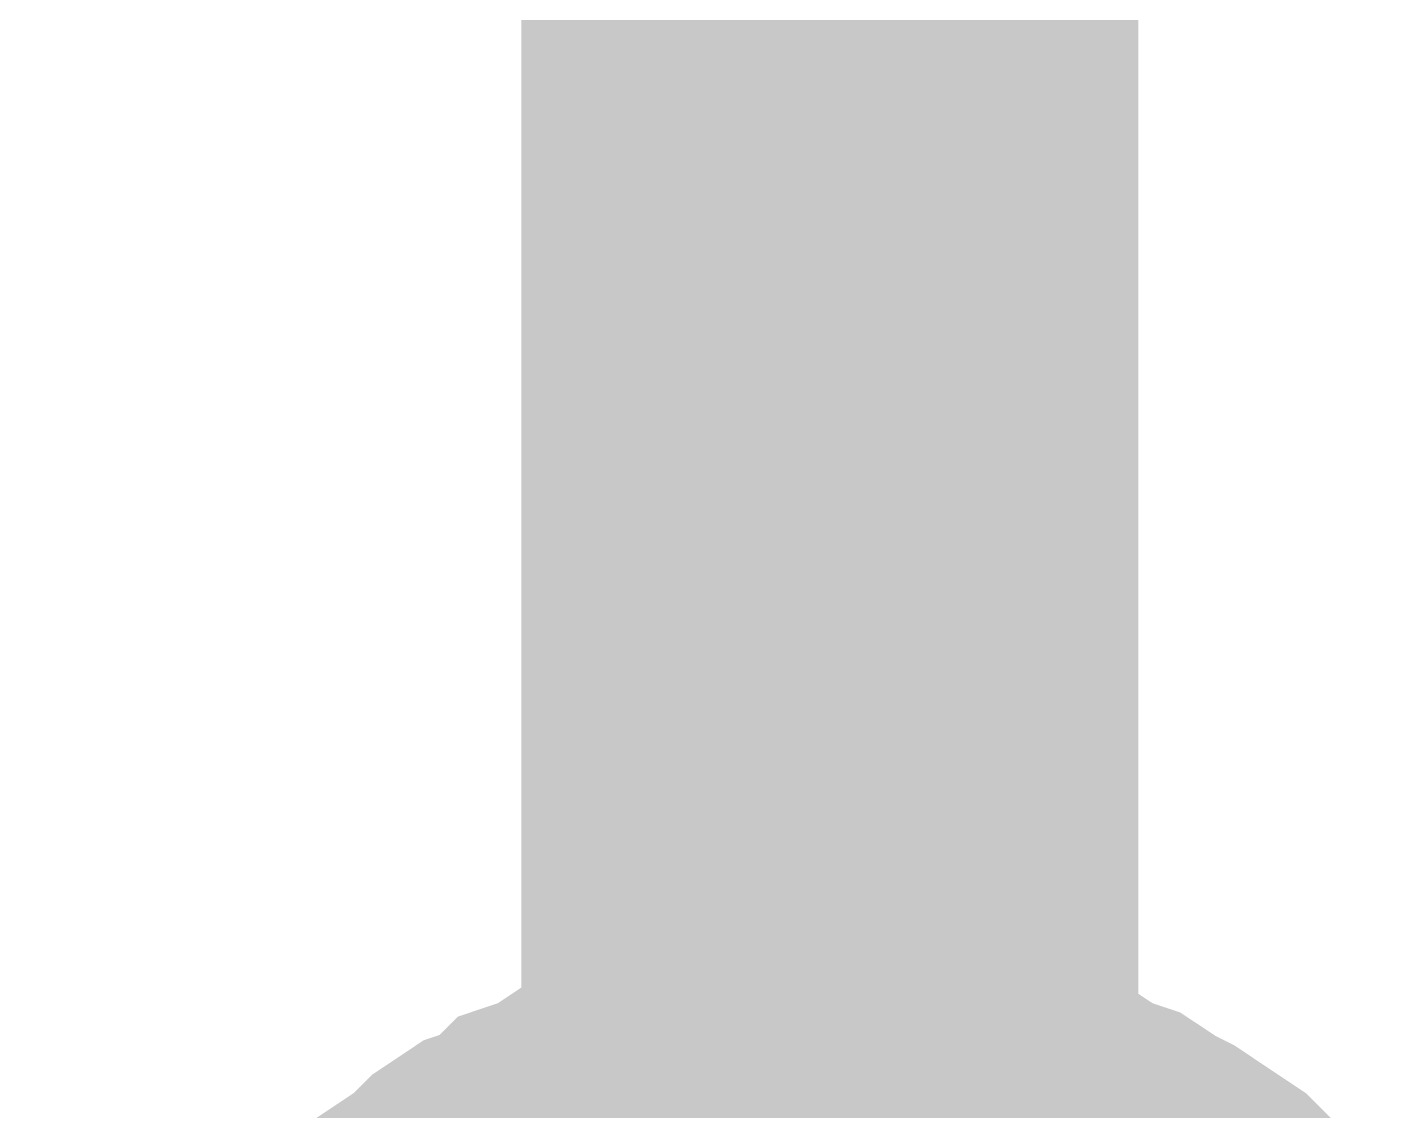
# Model space of a CAD drawing. Header units: inches. Extents: x 0 to 841, y 0 to 594.
# Drawn here: x 134.053 to 135.705, y 248.179 to 249.495 of the extents above; entities that cross this region are included whole.
import ezdxf

# ---------------------------------------------------------------- set-up
doc = ezdxf.new("R2010")
doc.units = ezdxf.units.IN
doc.layers.add('Sheet', color=255, linetype='Continuous')

msp = doc.modelspace()

# ---------------------------------------------------------------- linework, layer by layer
at = {"layer": 'Sheet'}
for points in [[(127.5267, 272.4971, 0.7493, 0.7493, 0), (135.0276, 272.4971, 0.7493, 0.7493, 0), (135.0276, 247.5, 0.7493, 0.7493, 0)], [(134.4886, 248.0278, 0.2997, 0.2997, 0), (134.511, 248.0615, 0.2997, 0.2997, 0), (134.5447, 248.0839, 0.2997, 0.2997, 0), (134.5672, 248.1064, 0.2997, 0.2997, 0), (134.6009, 248.1289, 0.2997, 0.2997, 0), (134.6346, 248.1401, 0.2997, 0.2997, 0), (134.657, 248.1625, 0.2997, 0.2997, 0), (134.6907, 248.1738, 0.2997, 0.2997, 0), (134.7244, 248.1962, 0.2997, 0.2997, 0), (134.7581, 248.2075, 0.2997, 0.2997, 0), (134.803, 248.2187, 0.2997, 0.2997, 0), (134.8367, 248.2299, 0.2997, 0.2997, 0), (134.8704, 248.2412, 0.2997, 0.2997, 0), (134.9153, 248.2412, 0.2997, 0.2997, 0), (134.949, 248.2524, 0.2997, 0.2997, 0), (134.9827, 248.2524, 0.2997, 0.2997, 0), (135.0276, 248.2524, 0.2997, 0.2997, 0)], [(134.4886, 248.0278, 0.2997, 0.2997, 0), (134.511, 248.0615, 0.2997, 0.2997, 0), (134.5447, 248.0839, 0.2997, 0.2997, 0), (134.5672, 248.1064, 0.2997, 0.2997, 0), (134.6009, 248.1289, 0.2997, 0.2997, 0), (134.6346, 248.1401, 0.2997, 0.2997, 0), (134.657, 248.1625, 0.2997, 0.2997, 0), (134.6907, 248.1738, 0.2997, 0.2997, 0), (134.7244, 248.1962, 0.2997, 0.2997, 0), (134.7581, 248.2075, 0.2997, 0.2997, 0), (134.803, 248.2187, 0.2997, 0.2997, 0), (134.8367, 248.2299, 0.2997, 0.2997, 0), (134.8704, 248.2412, 0.2997, 0.2997, 0), (134.9153, 248.2412, 0.2997, 0.2997, 0), (134.949, 248.2524, 0.2997, 0.2997, 0), (134.9827, 248.2524, 0.2997, 0.2997, 0), (135.0276, 248.2524, 0.2997, 0.2997, 0)], [(134.4886, 248.0278, 0.2997, 0.2997, 0), (134.511, 248.0615, 0.2997, 0.2997, 0), (134.5447, 248.0839, 0.2997, 0.2997, 0), (134.5672, 248.1064, 0.2997, 0.2997, 0), (134.6009, 248.1289, 0.2997, 0.2997, 0), (134.6346, 248.1401, 0.2997, 0.2997, 0), (134.657, 248.1625, 0.2997, 0.2997, 0), (134.6907, 248.1738, 0.2997, 0.2997, 0), (134.7244, 248.1962, 0.2997, 0.2997, 0), (134.7581, 248.2075, 0.2997, 0.2997, 0), (134.803, 248.2187, 0.2997, 0.2997, 0), (134.8367, 248.2299, 0.2997, 0.2997, 0), (134.8704, 248.2412, 0.2997, 0.2997, 0), (134.9153, 248.2412, 0.2997, 0.2997, 0), (134.949, 248.2524, 0.2997, 0.2997, 0), (134.9827, 248.2524, 0.2997, 0.2997, 0), (135.0276, 248.2524, 0.2997, 0.2997, 0)], [(134.4886, 248.0278, 0.2997, 0.2997, 0), (134.511, 248.0615, 0.2997, 0.2997, 0), (134.5447, 248.0839, 0.2997, 0.2997, 0), (134.5672, 248.1064, 0.2997, 0.2997, 0), (134.6009, 248.1289, 0.2997, 0.2997, 0), (134.6346, 248.1401, 0.2997, 0.2997, 0), (134.657, 248.1625, 0.2997, 0.2997, 0), (134.6907, 248.1738, 0.2997, 0.2997, 0), (134.7244, 248.1962, 0.2997, 0.2997, 0), (134.7581, 248.2075, 0.2997, 0.2997, 0), (134.803, 248.2187, 0.2997, 0.2997, 0), (134.8367, 248.2299, 0.2997, 0.2997, 0), (134.8704, 248.2412, 0.2997, 0.2997, 0), (134.9153, 248.2412, 0.2997, 0.2997, 0), (134.949, 248.2524, 0.2997, 0.2997, 0), (134.9827, 248.2524, 0.2997, 0.2997, 0), (135.0276, 248.2524, 0.2997, 0.2997, 0)], [(134.4886, 248.0278, 0.2997, 0.2997, 0), (134.511, 248.0615, 0.2997, 0.2997, 0), (134.5447, 248.0839, 0.2997, 0.2997, 0), (134.5672, 248.1064, 0.2997, 0.2997, 0), (134.6009, 248.1289, 0.2997, 0.2997, 0), (134.6346, 248.1401, 0.2997, 0.2997, 0), (134.657, 248.1625, 0.2997, 0.2997, 0), (134.6907, 248.1738, 0.2997, 0.2997, 0), (134.7244, 248.1962, 0.2997, 0.2997, 0), (134.7581, 248.2075, 0.2997, 0.2997, 0), (134.803, 248.2187, 0.2997, 0.2997, 0), (134.8367, 248.2299, 0.2997, 0.2997, 0), (134.8704, 248.2412, 0.2997, 0.2997, 0), (134.9153, 248.2412, 0.2997, 0.2997, 0), (134.949, 248.2524, 0.2997, 0.2997, 0), (134.9827, 248.2524, 0.2997, 0.2997, 0), (135.0276, 248.2524, 0.2997, 0.2997, 0)], [(135.0276, 248.2524, 0.2997, 0.2997, 0), (135.0276, 248.2524, 0.2997, 0.2997, 0)], [(135.0276, 248.2524, 0.2997, 0.2997, 0), (135.0613, 248.2524, 0.2997, 0.2997, 0), (135.1062, 248.2524, 0.2997, 0.2997, 0), (135.1399, 248.2412, 0.2997, 0.2997, 0), (135.1848, 248.2412, 0.2997, 0.2997, 0), (135.2185, 248.2299, 0.2997, 0.2997, 0), (135.2521, 248.2187, 0.2997, 0.2997, 0), (135.2858, 248.2075, 0.2997, 0.2997, 0), (135.3195, 248.1962, 0.2997, 0.2997, 0), (135.3532, 248.1738, 0.2997, 0.2997, 0), (135.3869, 248.1625, 0.2997, 0.2997, 0), (135.4206, 248.1401, 0.2997, 0.2997, 0), (135.443, 248.1289, 0.2997, 0.2997, 0), (135.4767, 248.1064, 0.2997, 0.2997, 0), (135.5104, 248.0839, 0.2997, 0.2997, 0), (135.5329, 248.0615, 0.2997, 0.2997, 0), (135.5553, 248.0278, 0.2997, 0.2997, 0)], [(135.0276, 248.2524, 0.2997, 0.2997, 0), (135.0276, 248.2524, 0.2997, 0.2997, 0)], [(135.0276, 248.2524, 0.2997, 0.2997, 0), (135.0613, 248.2524, 0.2997, 0.2997, 0), (135.1062, 248.2524, 0.2997, 0.2997, 0), (135.1399, 248.2412, 0.2997, 0.2997, 0), (135.1848, 248.2412, 0.2997, 0.2997, 0), (135.2185, 248.2299, 0.2997, 0.2997, 0), (135.2521, 248.2187, 0.2997, 0.2997, 0), (135.2858, 248.2075, 0.2997, 0.2997, 0), (135.3195, 248.1962, 0.2997, 0.2997, 0), (135.3532, 248.1738, 0.2997, 0.2997, 0), (135.3869, 248.1625, 0.2997, 0.2997, 0), (135.4206, 248.1401, 0.2997, 0.2997, 0), (135.443, 248.1289, 0.2997, 0.2997, 0), (135.4767, 248.1064, 0.2997, 0.2997, 0), (135.5104, 248.0839, 0.2997, 0.2997, 0), (135.5329, 248.0615, 0.2997, 0.2997, 0), (135.5553, 248.0278, 0.2997, 0.2997, 0)], [(135.0276, 248.2524, 0.2997, 0.2997, 0), (135.0276, 248.2524, 0.2997, 0.2997, 0)], [(135.0276, 248.2524, 0.2997, 0.2997, 0), (135.0613, 248.2524, 0.2997, 0.2997, 0), (135.1062, 248.2524, 0.2997, 0.2997, 0), (135.1399, 248.2412, 0.2997, 0.2997, 0), (135.1848, 248.2412, 0.2997, 0.2997, 0), (135.2185, 248.2299, 0.2997, 0.2997, 0), (135.2521, 248.2187, 0.2997, 0.2997, 0), (135.2858, 248.2075, 0.2997, 0.2997, 0), (135.3195, 248.1962, 0.2997, 0.2997, 0), (135.3532, 248.1738, 0.2997, 0.2997, 0), (135.3869, 248.1625, 0.2997, 0.2997, 0), (135.4206, 248.1401, 0.2997, 0.2997, 0), (135.443, 248.1289, 0.2997, 0.2997, 0), (135.4767, 248.1064, 0.2997, 0.2997, 0), (135.5104, 248.0839, 0.2997, 0.2997, 0), (135.5329, 248.0615, 0.2997, 0.2997, 0), (135.5553, 248.0278, 0.2997, 0.2997, 0)], [(135.0276, 248.2524, 0.2997, 0.2997, 0), (135.0276, 248.2524, 0.2997, 0.2997, 0)], [(135.0276, 248.2524, 0.2997, 0.2997, 0), (135.0613, 248.2524, 0.2997, 0.2997, 0), (135.1062, 248.2524, 0.2997, 0.2997, 0), (135.1399, 248.2412, 0.2997, 0.2997, 0), (135.1848, 248.2412, 0.2997, 0.2997, 0), (135.2185, 248.2299, 0.2997, 0.2997, 0), (135.2521, 248.2187, 0.2997, 0.2997, 0), (135.2858, 248.2075, 0.2997, 0.2997, 0), (135.3195, 248.1962, 0.2997, 0.2997, 0), (135.3532, 248.1738, 0.2997, 0.2997, 0), (135.3869, 248.1625, 0.2997, 0.2997, 0), (135.4206, 248.1401, 0.2997, 0.2997, 0), (135.443, 248.1289, 0.2997, 0.2997, 0), (135.4767, 248.1064, 0.2997, 0.2997, 0), (135.5104, 248.0839, 0.2997, 0.2997, 0), (135.5329, 248.0615, 0.2997, 0.2997, 0), (135.5553, 248.0278, 0.2997, 0.2997, 0)], [(135.0276, 248.2524, 0.2997, 0.2997, 0), (135.0276, 248.2524, 0.2997, 0.2997, 0)], [(135.0276, 248.2524, 0.2997, 0.2997, 0), (135.0613, 248.2524, 0.2997, 0.2997, 0), (135.1062, 248.2524, 0.2997, 0.2997, 0), (135.1399, 248.2412, 0.2997, 0.2997, 0), (135.1848, 248.2412, 0.2997, 0.2997, 0), (135.2185, 248.2299, 0.2997, 0.2997, 0), (135.2521, 248.2187, 0.2997, 0.2997, 0), (135.2858, 248.2075, 0.2997, 0.2997, 0), (135.3195, 248.1962, 0.2997, 0.2997, 0), (135.3532, 248.1738, 0.2997, 0.2997, 0), (135.3869, 248.1625, 0.2997, 0.2997, 0), (135.4206, 248.1401, 0.2997, 0.2997, 0), (135.443, 248.1289, 0.2997, 0.2997, 0), (135.4767, 248.1064, 0.2997, 0.2997, 0), (135.5104, 248.0839, 0.2997, 0.2997, 0), (135.5329, 248.0615, 0.2997, 0.2997, 0), (135.5553, 248.0278, 0.2997, 0.2997, 0)], [(134.6009, 248.1289, 0.0991, 0.0991, 0), (134.6346, 248.1401, 0.0991, 0.0991, 0), (134.657, 248.1625, 0.0991, 0.0991, 0), (134.6907, 248.1738, 0.0991, 0.0991, 0), (134.7244, 248.1962, 0.0991, 0.0991, 0), (134.7581, 248.2075, 0.0991, 0.0991, 0), (134.803, 248.2187, 0.0991, 0.0991, 0), (134.8367, 248.2299, 0.0991, 0.0991, 0), (134.8704, 248.2412, 0.0991, 0.0991, 0), (134.9153, 248.2412, 0.0991, 0.0991, 0), (134.949, 248.2524, 0.0991, 0.0991, 0), (134.9827, 248.2524, 0.0991, 0.0991, 0), (135.0276, 248.2524, 0.0991, 0.0991, 0)], [(134.6009, 248.1289, 0.0991, 0.0991, 0), (134.6346, 248.1401, 0.0991, 0.0991, 0), (134.657, 248.1625, 0.0991, 0.0991, 0), (134.6907, 248.1738, 0.0991, 0.0991, 0), (134.7244, 248.1962, 0.0991, 0.0991, 0), (134.7581, 248.2075, 0.0991, 0.0991, 0), (134.803, 248.2187, 0.0991, 0.0991, 0), (134.8367, 248.2299, 0.0991, 0.0991, 0), (134.8704, 248.2412, 0.0991, 0.0991, 0), (134.9153, 248.2412, 0.0991, 0.0991, 0), (134.949, 248.2524, 0.0991, 0.0991, 0), (134.9827, 248.2524, 0.0991, 0.0991, 0), (135.0276, 248.2524, 0.0991, 0.0991, 0)], [(134.6009, 248.1289, 0.0991, 0.0991, 0), (134.6346, 248.1401, 0.0991, 0.0991, 0), (134.657, 248.1625, 0.0991, 0.0991, 0), (134.6907, 248.1738, 0.0991, 0.0991, 0), (134.7244, 248.1962, 0.0991, 0.0991, 0), (134.7581, 248.2075, 0.0991, 0.0991, 0), (134.803, 248.2187, 0.0991, 0.0991, 0), (134.8367, 248.2299, 0.0991, 0.0991, 0), (134.8704, 248.2412, 0.0991, 0.0991, 0), (134.9153, 248.2412, 0.0991, 0.0991, 0), (134.949, 248.2524, 0.0991, 0.0991, 0), (134.9827, 248.2524, 0.0991, 0.0991, 0), (135.0276, 248.2524, 0.0991, 0.0991, 0)], [(134.6009, 248.1289, 0.0991, 0.0991, 0), (134.6346, 248.1401, 0.0991, 0.0991, 0), (134.657, 248.1625, 0.0991, 0.0991, 0), (134.6907, 248.1738, 0.0991, 0.0991, 0), (134.7244, 248.1962, 0.0991, 0.0991, 0), (134.7581, 248.2075, 0.0991, 0.0991, 0), (134.803, 248.2187, 0.0991, 0.0991, 0), (134.8367, 248.2299, 0.0991, 0.0991, 0), (134.8704, 248.2412, 0.0991, 0.0991, 0), (134.9153, 248.2412, 0.0991, 0.0991, 0), (134.949, 248.2524, 0.0991, 0.0991, 0), (134.9827, 248.2524, 0.0991, 0.0991, 0), (135.0276, 248.2524, 0.0991, 0.0991, 0)], [(134.6009, 248.1289, 0.0991, 0.0991, 0), (134.6346, 248.1401, 0.0991, 0.0991, 0), (134.657, 248.1625, 0.0991, 0.0991, 0), (134.6907, 248.1738, 0.0991, 0.0991, 0), (134.7244, 248.1962, 0.0991, 0.0991, 0), (134.7581, 248.2075, 0.0991, 0.0991, 0), (134.803, 248.2187, 0.0991, 0.0991, 0), (134.8367, 248.2299, 0.0991, 0.0991, 0), (134.8704, 248.2412, 0.0991, 0.0991, 0), (134.9153, 248.2412, 0.0991, 0.0991, 0), (134.949, 248.2524, 0.0991, 0.0991, 0), (134.9827, 248.2524, 0.0991, 0.0991, 0), (135.0276, 248.2524, 0.0991, 0.0991, 0)], [(135.0276, 248.2524, 0.0991, 0.0991, 0), (135.0276, 248.2524, 0.0991, 0.0991, 0)], [(135.0276, 248.2524, 0.0991, 0.0991, 0), (135.0613, 248.2524, 0.0991, 0.0991, 0), (135.1062, 248.2524, 0.0991, 0.0991, 0), (135.1399, 248.2412, 0.0991, 0.0991, 0), (135.1848, 248.2412, 0.0991, 0.0991, 0), (135.2185, 248.2299, 0.0991, 0.0991, 0), (135.2521, 248.2187, 0.0991, 0.0991, 0), (135.2858, 248.2075, 0.0991, 0.0991, 0), (135.3195, 248.1962, 0.0991, 0.0991, 0), (135.3532, 248.1738, 0.0991, 0.0991, 0), (135.3869, 248.1625, 0.0991, 0.0991, 0), (135.4206, 248.1401, 0.0991, 0.0991, 0), (135.443, 248.1289, 0.0991, 0.0991, 0)], [(135.0276, 248.2524, 0.0991, 0.0991, 0), (135.0276, 248.2524, 0.0991, 0.0991, 0)], [(135.0276, 248.2524, 0.0991, 0.0991, 0), (135.0613, 248.2524, 0.0991, 0.0991, 0), (135.1062, 248.2524, 0.0991, 0.0991, 0), (135.1399, 248.2412, 0.0991, 0.0991, 0), (135.1848, 248.2412, 0.0991, 0.0991, 0), (135.2185, 248.2299, 0.0991, 0.0991, 0), (135.2521, 248.2187, 0.0991, 0.0991, 0), (135.2858, 248.2075, 0.0991, 0.0991, 0), (135.3195, 248.1962, 0.0991, 0.0991, 0), (135.3532, 248.1738, 0.0991, 0.0991, 0), (135.3869, 248.1625, 0.0991, 0.0991, 0), (135.4206, 248.1401, 0.0991, 0.0991, 0), (135.443, 248.1289, 0.0991, 0.0991, 0)], [(135.0276, 248.2524, 0.0991, 0.0991, 0), (135.0276, 248.2524, 0.0991, 0.0991, 0)], [(135.0276, 248.2524, 0.0991, 0.0991, 0), (135.0613, 248.2524, 0.0991, 0.0991, 0), (135.1062, 248.2524, 0.0991, 0.0991, 0), (135.1399, 248.2412, 0.0991, 0.0991, 0), (135.1848, 248.2412, 0.0991, 0.0991, 0), (135.2185, 248.2299, 0.0991, 0.0991, 0), (135.2521, 248.2187, 0.0991, 0.0991, 0), (135.2858, 248.2075, 0.0991, 0.0991, 0), (135.3195, 248.1962, 0.0991, 0.0991, 0), (135.3532, 248.1738, 0.0991, 0.0991, 0), (135.3869, 248.1625, 0.0991, 0.0991, 0), (135.4206, 248.1401, 0.0991, 0.0991, 0), (135.443, 248.1289, 0.0991, 0.0991, 0)], [(135.0276, 248.2524, 0.0991, 0.0991, 0), (135.0276, 248.2524, 0.0991, 0.0991, 0)], [(135.0276, 248.2524, 0.0991, 0.0991, 0), (135.0613, 248.2524, 0.0991, 0.0991, 0), (135.1062, 248.2524, 0.0991, 0.0991, 0), (135.1399, 248.2412, 0.0991, 0.0991, 0), (135.1848, 248.2412, 0.0991, 0.0991, 0), (135.2185, 248.2299, 0.0991, 0.0991, 0), (135.2521, 248.2187, 0.0991, 0.0991, 0), (135.2858, 248.2075, 0.0991, 0.0991, 0), (135.3195, 248.1962, 0.0991, 0.0991, 0), (135.3532, 248.1738, 0.0991, 0.0991, 0), (135.3869, 248.1625, 0.0991, 0.0991, 0), (135.4206, 248.1401, 0.0991, 0.0991, 0), (135.443, 248.1289, 0.0991, 0.0991, 0)], [(135.0276, 248.2524, 0.0991, 0.0991, 0), (135.0276, 248.2524, 0.0991, 0.0991, 0)], [(135.0276, 248.2524, 0.0991, 0.0991, 0), (135.0613, 248.2524, 0.0991, 0.0991, 0), (135.1062, 248.2524, 0.0991, 0.0991, 0), (135.1399, 248.2412, 0.0991, 0.0991, 0), (135.1848, 248.2412, 0.0991, 0.0991, 0), (135.2185, 248.2299, 0.0991, 0.0991, 0), (135.2521, 248.2187, 0.0991, 0.0991, 0), (135.2858, 248.2075, 0.0991, 0.0991, 0), (135.3195, 248.1962, 0.0991, 0.0991, 0), (135.3532, 248.1738, 0.0991, 0.0991, 0), (135.3869, 248.1625, 0.0991, 0.0991, 0), (135.4206, 248.1401, 0.0991, 0.0991, 0), (135.443, 248.1289, 0.0991, 0.0991, 0)]]:
    msp.add_lwpolyline(points, format="xyseb", dxfattribs=at)

doc.saveas('drawing.dxf')
